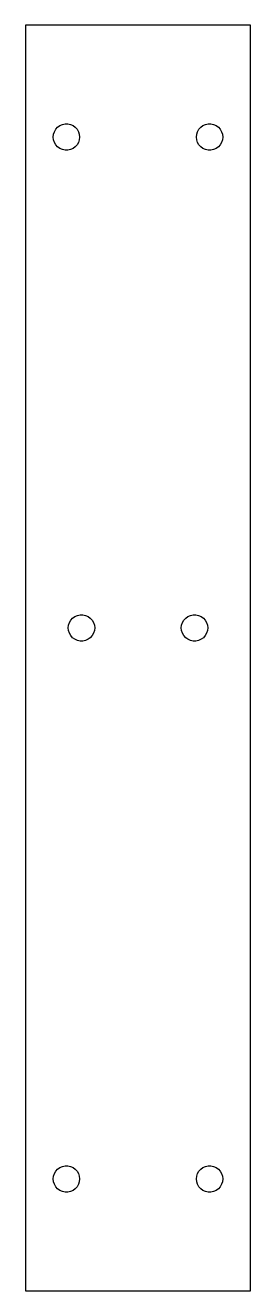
# Model space of a CAD drawing. Header units: metres. Extents: x -15 to 15, y -84 to 84.
import ezdxf

# ---------------------------------------------------------------- set-up
doc = ezdxf.new("R2010")
doc.units = ezdxf.units.M

msp = doc.modelspace()

# ---------------------------------------------------------------- linework, layer by layer
for p, q in [((14.95, 84.1), (-14.95, 84.1)), ((-14.95, 84.1), (-14.95, -84.1)), ((14.95, -84.1), (14.95, 84.1)), ((-10.671, 70.5505), (-10.375, 70.7655)), ((-10.375, 70.7655), (-10.0408, 70.9144)), ((-10.0408, 70.9144), (-9.68292, 70.9904)), ((-9.68292, 70.9904), (-9.31706, 70.9904)), ((-9.31706, 70.9904), (-8.95921, 70.9144)), ((-8.95921, 70.9144), (-8.625, 70.7655)), ((-8.625, 70.7655), (-8.32901, 70.5505)), ((8.32901, 70.5505), (8.625, 70.7655)), ((8.625, 70.7655), (8.95921, 70.9144)), ((8.95921, 70.9144), (9.31706, 70.9904)), ((9.31706, 70.9904), (9.68292, 70.9904)), ((9.68292, 70.9904), (10.0408, 70.9144)), ((10.0408, 70.9144), (10.375, 70.7655)), ((10.375, 70.7655), (10.671, 70.5505)), ((-11.25, 69.25), (-11.2117, 69.6138)), ((-11.2117, 68.8862), (-11.25, 69.25)), ((-11.2117, 69.6138), (-11.0987, 69.9618)), ((-11.0987, 69.9618), (-10.9158, 70.2786)), ((-10.9158, 70.2786), (-10.671, 70.5505)), ((-8.32901, 70.5505), (-8.08421, 70.2786)), ((-8.08421, 70.2786), (-7.90129, 69.9618)), ((-7.90129, 69.9618), (-7.78824, 69.6138)), ((-7.78824, 69.6138), (-7.75, 69.25)), ((-7.75, 69.25), (-7.78824, 68.8862)), ((7.75, 69.25), (7.78824, 69.6138)), ((7.78824, 68.8862), (7.75, 69.25)), ((7.78824, 69.6138), (7.90129, 69.9618)), ((7.90129, 69.9618), (8.08421, 70.2786)), ((8.08421, 70.2786), (8.32901, 70.5505)), ((10.671, 70.5505), (10.9158, 70.2786)), ((10.9158, 70.2786), (11.0987, 69.9618)), ((11.0987, 69.9618), (11.2117, 69.6138)), ((11.2117, 69.6138), (11.25, 69.25)), ((11.25, 69.25), (11.2117, 68.8862)), ((-11.0987, 68.5382), (-11.2117, 68.8862)), ((-10.9158, 68.2214), (-11.0987, 68.5382)), ((-10.671, 67.9495), (-10.9158, 68.2214)), ((-10.375, 67.7345), (-10.671, 67.9495)), ((-10.0408, 67.5856), (-10.375, 67.7345)), ((-9.68292, 67.5096), (-10.0408, 67.5856)), ((-9.31706, 67.5096), (-9.68292, 67.5096)), ((-8.95921, 67.5856), (-9.31706, 67.5096)), ((-8.625, 67.7345), (-8.95921, 67.5856)), ((-8.32901, 67.9495), (-8.625, 67.7345)), ((-8.08421, 68.2214), (-8.32901, 67.9495)), ((-7.90129, 68.5382), (-8.08421, 68.2214)), ((-7.78824, 68.8862), (-7.90129, 68.5382)), ((7.90129, 68.5382), (7.78824, 68.8862)), ((8.08421, 68.2214), (7.90129, 68.5382)), ((8.32901, 67.9495), (8.08421, 68.2214)), ((8.625, 67.7345), (8.32901, 67.9495)), ((8.95921, 67.5856), (8.625, 67.7345)), ((9.31706, 67.5096), (8.95921, 67.5856)), ((9.68292, 67.5096), (9.31706, 67.5096)), ((10.0408, 67.5856), (9.68292, 67.5096)), ((10.375, 67.7345), (10.0408, 67.5856)), ((10.671, 67.9495), (10.375, 67.7345)), ((10.9158, 68.2214), (10.671, 67.9495)), ((11.0987, 68.5382), (10.9158, 68.2214)), ((11.2117, 68.8862), (11.0987, 68.5382)), ((-8.91577, 5.02861), (-8.67097, 5.30049)), ((-8.67097, 5.30049), (-8.375, 5.51553)), ((-8.375, 5.51553), (-8.04077, 5.66434)), ((-8.04077, 5.66434), (-7.68292, 5.7404)), ((-7.68292, 5.7404), (-7.31706, 5.7404)), ((-7.31706, 5.7404), (-6.95921, 5.66434)), ((-6.95921, 5.66434), (-6.625, 5.51553)), ((-6.625, 5.51553), (-6.32901, 5.30049)), ((-6.32901, 5.30049), (-6.08421, 5.02861)), ((6.08421, 5.02861), (6.32901, 5.30049)), ((6.32901, 5.30049), (6.625, 5.51553)), ((6.625, 5.51553), (6.95921, 5.66434)), ((6.95921, 5.66434), (7.31706, 5.7404)), ((7.31706, 5.7404), (7.68292, 5.7404)), ((7.68292, 5.7404), (8.04077, 5.66434)), ((8.04077, 5.66434), (8.375, 5.51553)), ((8.375, 5.51553), (8.67097, 5.30049)), ((8.67097, 5.30049), (8.91577, 5.02861)), ((-9.25, 4), (-9.21175, 4.36383)), ((-9.21175, 3.63615), (-9.25, 4)), ((-9.21175, 4.36383), (-9.09869, 4.71178)), ((-9.09869, 3.28821), (-9.21175, 3.63615)), ((-9.09869, 4.71178), (-8.91577, 5.02861)), ((-6.08421, 5.02861), (-5.90129, 4.71178)), ((-5.90129, 4.71178), (-5.78824, 4.36383)), ((-5.78824, 3.63615), (-5.90129, 3.28821)), ((-5.78824, 4.36383), (-5.75, 4)), ((-5.75, 4), (-5.78824, 3.63615)), ((5.75, 4), (5.78824, 4.36383)), ((5.78824, 3.63615), (5.75, 4)), ((5.78824, 4.36383), (5.90129, 4.71178)), ((5.90129, 3.28821), (5.78824, 3.63615)), ((5.90129, 4.71178), (6.08421, 5.02861)), ((8.91577, 5.02861), (9.09869, 4.71178)), ((9.09869, 4.71178), (9.21175, 4.36383)), ((9.21175, 3.63615), (9.09869, 3.28821)), ((9.21175, 4.36383), (9.25, 4)), ((9.25, 4), (9.21175, 3.63615)), ((-8.91577, 2.97137), (-9.09869, 3.28821)), ((-8.67097, 2.69949), (-8.91577, 2.97137)), ((-8.375, 2.48445), (-8.67097, 2.69949)), ((-8.04077, 2.33565), (-8.375, 2.48445)), ((-7.68292, 2.25958), (-8.04077, 2.33565)), ((-7.31706, 2.25958), (-7.68292, 2.25958)), ((-6.95921, 2.33565), (-7.31706, 2.25958)), ((-6.625, 2.48445), (-6.95921, 2.33565)), ((-6.32901, 2.69949), (-6.625, 2.48445)), ((-6.08421, 2.97137), (-6.32901, 2.69949)), ((-5.90129, 3.28821), (-6.08421, 2.97137)), ((6.08421, 2.97137), (5.90129, 3.28821)), ((6.32901, 2.69949), (6.08421, 2.97137)), ((6.625, 2.48445), (6.32901, 2.69949)), ((6.95921, 2.33565), (6.625, 2.48445)), ((7.31706, 2.25958), (6.95921, 2.33565)), ((7.68292, 2.25958), (7.31706, 2.25958)), ((8.04077, 2.33565), (7.68292, 2.25958)), ((8.375, 2.48445), (8.04077, 2.33565)), ((8.67097, 2.69949), (8.375, 2.48445)), ((8.91577, 2.97137), (8.67097, 2.69949)), ((9.09869, 3.28821), (8.91577, 2.97137)), ((-11.25, -69.25), (-11.2117, -68.8862)), ((-11.2117, -68.8862), (-11.0987, -68.5382)), ((-11.0987, -68.5382), (-10.9158, -68.2214)), ((-10.9158, -68.2214), (-10.671, -67.9495)), ((-10.671, -67.9495), (-10.375, -67.7345)), ((-10.375, -67.7345), (-10.0408, -67.5856)), ((-10.0408, -67.5856), (-9.68292, -67.5096)), ((-9.68292, -67.5096), (-9.31706, -67.5096)), ((-9.31706, -67.5096), (-8.95921, -67.5856)), ((-8.95921, -67.5856), (-8.625, -67.7345)), ((-8.625, -67.7345), (-8.32901, -67.9495)), ((-8.32901, -67.9495), (-8.08421, -68.2214)), ((-8.08421, -68.2214), (-7.90129, -68.5382)), ((-7.90129, -68.5382), (-7.78824, -68.8862)), ((-7.78824, -68.8862), (-7.75, -69.25)), ((7.75, -69.25), (7.78824, -68.8862)), ((7.78824, -68.8862), (7.90129, -68.5382)), ((7.90129, -68.5382), (8.08421, -68.2214)), ((8.08421, -68.2214), (8.32901, -67.9495)), ((8.32901, -67.9495), (8.625, -67.7345)), ((8.625, -67.7345), (8.95921, -67.5856)), ((8.95921, -67.5856), (9.31706, -67.5096)), ((9.31706, -67.5096), (9.68292, -67.5096)), ((9.68292, -67.5096), (10.0408, -67.5856)), ((10.0408, -67.5856), (10.375, -67.7345)), ((10.375, -67.7345), (10.671, -67.9495)), ((10.671, -67.9495), (10.9158, -68.2214)), ((10.9158, -68.2214), (11.0987, -68.5382)), ((11.0987, -68.5382), (11.2117, -68.8862)), ((11.2117, -68.8862), (11.25, -69.25)), ((-11.2117, -69.6138), (-11.25, -69.25)), ((-11.0987, -69.9618), (-11.2117, -69.6138)), ((-10.9158, -70.2786), (-11.0987, -69.9618)), ((-10.671, -70.5505), (-10.9158, -70.2786)), ((-10.375, -70.7655), (-10.671, -70.5505)), ((-8.32901, -70.5505), (-8.625, -70.7655)), ((-8.08421, -70.2786), (-8.32901, -70.5505)), ((-7.90129, -69.9618), (-8.08421, -70.2786)), ((-7.78824, -69.6138), (-7.90129, -69.9618)), ((-7.75, -69.25), (-7.78824, -69.6138)), ((7.78824, -69.6138), (7.75, -69.25)), ((7.90129, -69.9618), (7.78824, -69.6138)), ((8.08421, -70.2786), (7.90129, -69.9618)), ((8.32901, -70.5505), (8.08421, -70.2786)), ((8.625, -70.7655), (8.32901, -70.5505)), ((10.671, -70.5505), (10.375, -70.7655)), ((10.9158, -70.2786), (10.671, -70.5505)), ((11.0987, -69.9618), (10.9158, -70.2786)), ((11.2117, -69.6138), (11.0987, -69.9618)), ((11.25, -69.25), (11.2117, -69.6138)), ((-10.0408, -70.9144), (-10.375, -70.7655)), ((-9.68292, -70.9904), (-10.0408, -70.9144)), ((-9.31706, -70.9904), (-9.68292, -70.9904)), ((-8.95921, -70.9144), (-9.31706, -70.9904)), ((-8.625, -70.7655), (-8.95921, -70.9144)), ((8.95921, -70.9144), (8.625, -70.7655)), ((9.31706, -70.9904), (8.95921, -70.9144)), ((9.68292, -70.9904), (9.31706, -70.9904)), ((10.0408, -70.9144), (9.68292, -70.9904)), ((10.375, -70.7655), (10.0408, -70.9144)), ((-14.95, -84.1), (14.95, -84.1))]:
    msp.add_line(p, q)

doc.saveas('drawing.dxf')
